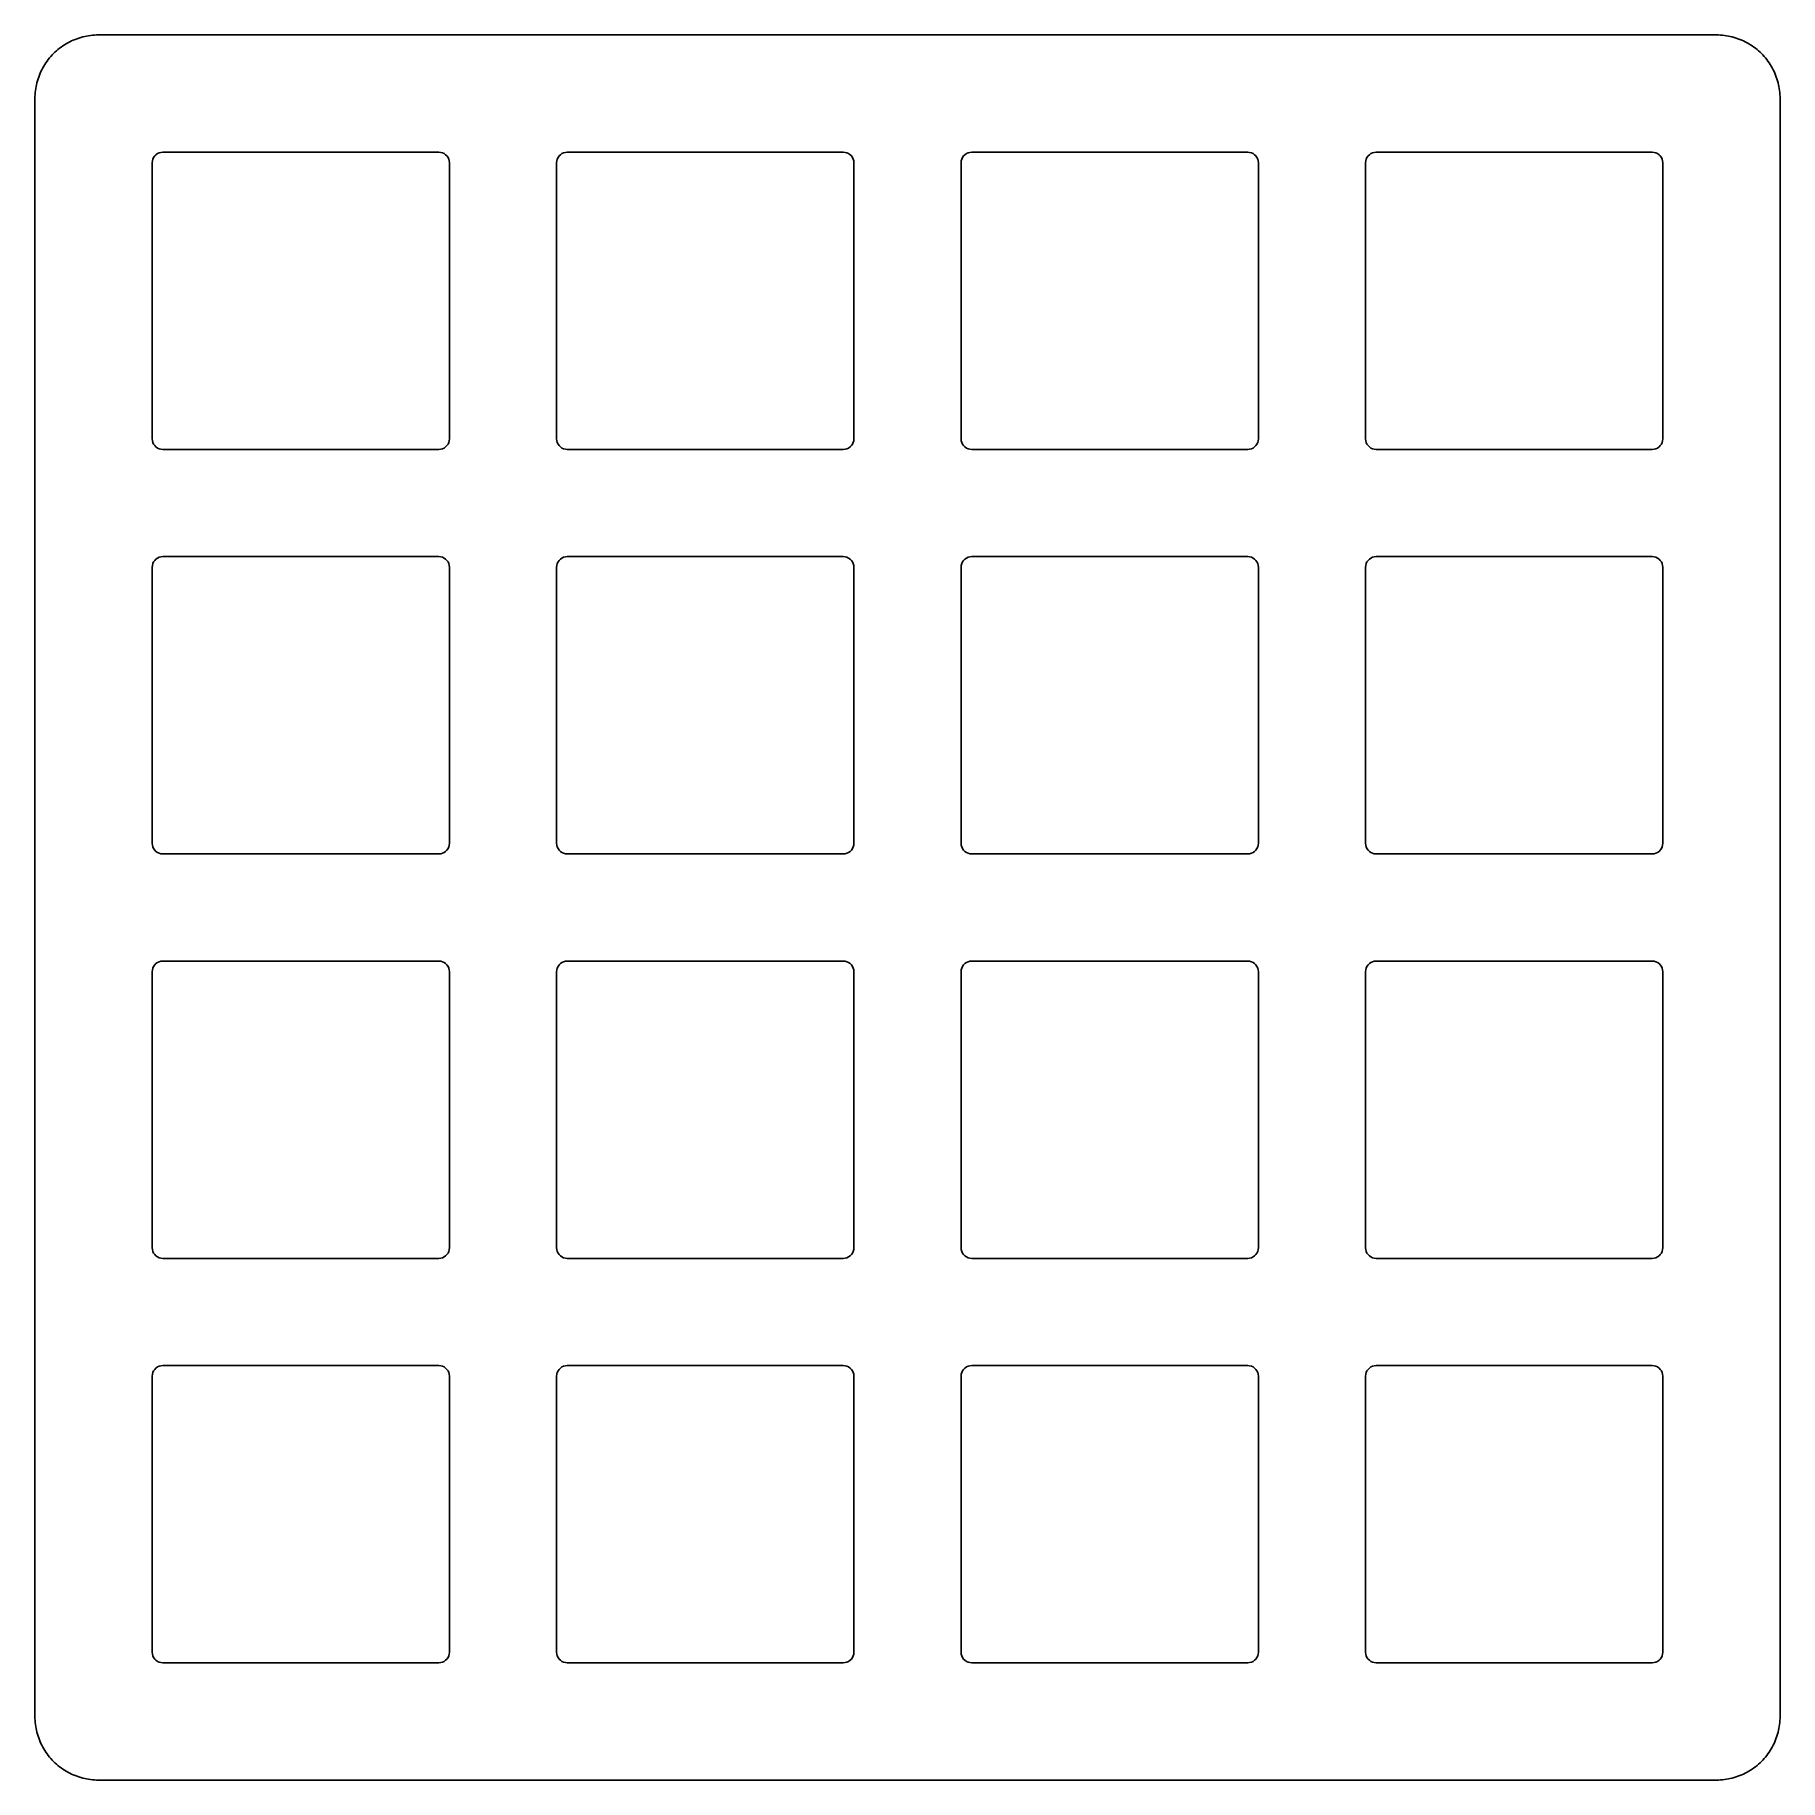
# Model space of a CAD drawing. Header units: metres. Extents: x 0 to 82.2, y 0 to 82.2.
import ezdxf

# ---------------------------------------------------------------- set-up
doc = ezdxf.new("R2010")
doc.units = ezdxf.units.M

msp = doc.modelspace()

# ---------------------------------------------------------------- linework, layer by layer
for p, q in [((3, 82.2), (2.90578, 82.1985)), ((79.2, 82.2), (3, 82.2)), ((79.2942, 82.1985), (79.2, 82.2)), ((0.946365, 81.3869), (0.878693, 81.3213)), ((1.01607, 81.4503), (0.946365, 81.3869)), ((1.08774, 81.5115), (1.01607, 81.4503)), ((1.16129, 81.5704), (1.08774, 81.5115)), ((1.23665, 81.627), (1.16129, 81.5704)), ((1.31375, 81.6812), (1.23665, 81.627)), ((1.39253, 81.733), (1.31375, 81.6812)), ((1.47289, 81.7822), (1.39253, 81.733)), ((1.55475, 81.8289), (1.47289, 81.7822)), ((1.63803, 81.873), (1.55475, 81.8289)), ((1.72267, 81.9145), (1.63803, 81.873)), ((1.80856, 81.9532), (1.72267, 81.9145)), ((1.89563, 81.9893), (1.80856, 81.9532)), ((1.9838, 82.0226), (1.89563, 81.9893)), ((2.07295, 82.0532), (1.9838, 82.0226)), ((2.16304, 82.0809), (2.07295, 82.0532)), ((2.25394, 82.1057), (2.16304, 82.0809)), ((2.34558, 82.1277), (2.25394, 82.1057)), ((2.43787, 82.1469), (2.34558, 82.1277)), ((2.5307, 82.1631), (2.43787, 82.1469)), ((2.62401, 82.1763), (2.5307, 82.1631)), ((2.71768, 82.1867), (2.62401, 82.1763)), ((2.81163, 82.1941), (2.71768, 82.1867)), ((2.90578, 82.1985), (2.81163, 82.1941)), ((79.3884, 82.1941), (79.2942, 82.1985)), ((79.4823, 82.1867), (79.3884, 82.1941)), ((79.576, 82.1763), (79.4823, 82.1867)), ((79.6693, 82.1631), (79.576, 82.1763)), ((79.7621, 82.1469), (79.6693, 82.1631)), ((79.8544, 82.1277), (79.7621, 82.1469)), ((79.9461, 82.1057), (79.8544, 82.1277)), ((80.037, 82.0809), (79.9461, 82.1057)), ((80.127, 82.0532), (80.037, 82.0809)), ((80.2162, 82.0226), (80.127, 82.0532)), ((80.3044, 81.9893), (80.2162, 82.0226)), ((80.3914, 81.9532), (80.3044, 81.9893)), ((80.4773, 81.9145), (80.3914, 81.9532)), ((80.562, 81.873), (80.4773, 81.9145)), ((80.6452, 81.8289), (80.562, 81.873)), ((80.7271, 81.7822), (80.6452, 81.8289)), ((80.8075, 81.733), (80.7271, 81.7822)), ((80.8862, 81.6812), (80.8075, 81.733)), ((80.9633, 81.627), (80.8862, 81.6812)), ((81.0387, 81.5704), (80.9633, 81.627)), ((81.1123, 81.5115), (81.0387, 81.5704)), ((81.1839, 81.4503), (81.1123, 81.5115)), ((81.2536, 81.3869), (81.1839, 81.4503)), ((81.3213, 81.3213), (81.2536, 81.3869)), ((0.326981, 80.562), (0.285522, 80.4773)), ((0.371094, 80.6452), (0.326981, 80.562)), ((0.417786, 80.7271), (0.371094, 80.6452)), ((0.467026, 80.8075), (0.417786, 80.7271)), ((0.518768, 80.8862), (0.467026, 80.8075)), ((0.572952, 80.9633), (0.518768, 80.8862)), ((0.629547, 81.0387), (0.572952, 80.9633)), ((0.688461, 81.1123), (0.629547, 81.0387)), ((0.74968, 81.1839), (0.688461, 81.1123)), ((0.813095, 81.2536), (0.74968, 81.1839)), ((0.878693, 81.3213), (0.813095, 81.2536)), ((81.3869, 81.2536), (81.3213, 81.3213)), ((81.4503, 81.1839), (81.3869, 81.2536)), ((81.5115, 81.1123), (81.4503, 81.1839)), ((81.5704, 81.0387), (81.5115, 81.1123)), ((81.627, 80.9633), (81.5704, 81.0387)), ((81.6812, 80.8862), (81.627, 80.9633)), ((81.733, 80.8075), (81.6812, 80.8862)), ((81.7822, 80.7271), (81.733, 80.8075)), ((81.8289, 80.6452), (81.7822, 80.7271)), ((81.873, 80.562), (81.8289, 80.6452)), ((81.9145, 80.4773), (81.873, 80.562)), ((0.053146, 79.7621), (0.036942, 79.6693)), ((0.07225, 79.8544), (0.053146, 79.7621)), ((0.094254, 79.9461), (0.07225, 79.8544)), ((0.119125, 80.037), (0.094254, 79.9461)), ((0.146835, 80.127), (0.119125, 80.037)), ((0.177368, 80.2162), (0.146835, 80.127)), ((0.210678, 80.3044), (0.177368, 80.2162)), ((0.24675, 80.3914), (0.210678, 80.3044)), ((0.285522, 80.4773), (0.24675, 80.3914)), ((81.9532, 80.3914), (81.9145, 80.4773)), ((81.9893, 80.3044), (81.9532, 80.3914)), ((82.0226, 80.2162), (81.9893, 80.3044)), ((82.0532, 80.127), (82.0226, 80.2162)), ((82.0809, 80.037), (82.0532, 80.127)), ((82.1057, 79.9461), (82.0809, 80.037)), ((82.1277, 79.8544), (82.1057, 79.9461)), ((82.1469, 79.7621), (82.1277, 79.8544)), ((82.1631, 79.6693), (82.1469, 79.7621)), ((0.001495, 79.2942), (0, 79.2)), ((0, 79.2), (0, 3)), ((0.00592, 79.3884), (0.001495, 79.2942)), ((0.013321, 79.4823), (0.00592, 79.3884)), ((0.023666, 79.576), (0.013321, 79.4823)), ((0.036942, 79.6693), (0.023666, 79.576)), ((82.1763, 79.576), (82.1631, 79.6693)), ((82.1867, 79.4823), (82.1763, 79.576)), ((82.1941, 79.3884), (82.1867, 79.4823)), ((82.1985, 79.2942), (82.1941, 79.3884)), ((82.2, 79.2), (82.1985, 79.2942)), ((82.2, 3), (82.2, 79.2)), ((5.59198, 76.425), (5.64197, 76.4964)), ((5.64197, 76.4964), (5.7036, 76.558)), ((5.7036, 76.558), (5.77499, 76.608)), ((5.77499, 76.608), (5.85399, 76.6448)), ((5.85399, 76.6448), (5.93817, 76.6674)), ((5.93817, 76.6674), (6.02499, 76.675)), ((6.02499, 76.675), (19.025, 76.675)), ((19.025, 76.675), (19.1118, 76.6674)), ((19.1118, 76.6674), (19.196, 76.6448)), ((19.196, 76.6448), (19.275, 76.608)), ((19.275, 76.608), (19.3464, 76.558)), ((19.3464, 76.558), (19.408, 76.4964)), ((19.408, 76.4964), (19.458, 76.425)), ((24.642, 76.425), (24.692, 76.4964)), ((24.692, 76.4964), (24.7536, 76.558)), ((24.7536, 76.558), (24.825, 76.608)), ((24.825, 76.608), (24.904, 76.6448)), ((24.904, 76.6448), (24.9882, 76.6674)), ((24.9882, 76.6674), (25.075, 76.675)), ((25.075, 76.675), (38.075, 76.675)), ((38.075, 76.675), (38.1618, 76.6674)), ((38.1618, 76.6674), (38.246, 76.6448)), ((38.246, 76.6448), (38.325, 76.608)), ((38.325, 76.608), (38.3964, 76.558)), ((38.3964, 76.558), (38.458, 76.4964)), ((38.458, 76.4964), (38.508, 76.425)), ((43.692, 76.425), (43.742, 76.4964)), ((43.742, 76.4964), (43.8036, 76.558)), ((43.8036, 76.558), (43.875, 76.608)), ((43.875, 76.608), (43.954, 76.6448)), ((43.954, 76.6448), (44.0382, 76.6674)), ((44.0382, 76.6674), (44.125, 76.675)), ((44.125, 76.675), (57.125, 76.675)), ((57.125, 76.675), (57.2118, 76.6674)), ((57.2118, 76.6674), (57.296, 76.6448)), ((57.296, 76.6448), (57.375, 76.608)), ((57.375, 76.608), (57.4464, 76.558)), ((57.4464, 76.558), (57.508, 76.4964)), ((57.508, 76.4964), (57.558, 76.425)), ((62.742, 76.425), (62.792, 76.4964)), ((62.792, 76.4964), (62.8536, 76.558)), ((62.8536, 76.558), (62.925, 76.608)), ((62.925, 76.608), (63.004, 76.6448)), ((63.004, 76.6448), (63.0882, 76.6674)), ((63.0882, 76.6674), (63.175, 76.675)), ((63.175, 76.675), (76.175, 76.675)), ((76.175, 76.675), (76.2618, 76.6674)), ((76.2618, 76.6674), (76.346, 76.6448)), ((76.346, 76.6448), (76.425, 76.608)), ((76.425, 76.608), (76.4964, 76.558)), ((76.4964, 76.558), (76.558, 76.4964)), ((76.558, 76.4964), (76.608, 76.425)), ((5.52499, 76.175), (5.53259, 76.2618)), ((5.52499, 63.175), (5.52499, 76.175)), ((5.53259, 76.2618), (5.55515, 76.346)), ((5.55515, 76.346), (5.59198, 76.425)), ((19.458, 76.425), (19.4948, 76.346)), ((19.4948, 76.346), (19.5174, 76.2618)), ((19.5174, 76.2618), (19.525, 76.175)), ((19.525, 76.175), (19.525, 63.175)), ((24.575, 76.175), (24.5826, 76.2618)), ((24.575, 63.175), (24.575, 76.175)), ((24.5826, 76.2618), (24.6051, 76.346)), ((24.6051, 76.346), (24.642, 76.425)), ((38.508, 76.425), (38.5448, 76.346)), ((38.5448, 76.346), (38.5674, 76.2618)), ((38.5674, 76.2618), (38.575, 76.175)), ((38.575, 76.175), (38.575, 63.175)), ((43.625, 76.175), (43.6326, 76.2618)), ((43.625, 63.175), (43.625, 76.175)), ((43.6326, 76.2618), (43.6552, 76.346)), ((43.6552, 76.346), (43.692, 76.425)), ((57.558, 76.425), (57.5948, 76.346)), ((57.5948, 76.346), (57.6174, 76.2618)), ((57.6174, 76.2618), (57.625, 76.175)), ((57.625, 76.175), (57.625, 63.175)), ((62.675, 76.175), (62.6826, 76.2618)), ((62.675, 63.175), (62.675, 76.175)), ((62.6826, 76.2618), (62.7051, 76.346)), ((62.7051, 76.346), (62.742, 76.425)), ((76.608, 76.425), (76.6448, 76.346)), ((76.6448, 76.346), (76.6674, 76.2618)), ((76.6674, 76.2618), (76.675, 76.175)), ((76.675, 76.175), (76.675, 63.175)), ((5.53259, 63.0882), (5.52499, 63.175)), ((5.55515, 63.004), (5.53259, 63.0882)), ((5.59198, 62.925), (5.55515, 63.004)), ((5.64197, 62.8536), (5.59198, 62.925)), ((5.7036, 62.792), (5.64197, 62.8536)), ((5.77499, 62.742), (5.7036, 62.792)), ((5.85399, 62.7051), (5.77499, 62.742)), ((5.93817, 62.6826), (5.85399, 62.7051)), ((6.02499, 62.675), (5.93817, 62.6826)), ((19.025, 62.675), (6.02499, 62.675)), ((19.1118, 62.6826), (19.025, 62.675)), ((19.196, 62.7051), (19.1118, 62.6826)), ((19.275, 62.742), (19.196, 62.7051)), ((19.3464, 62.792), (19.275, 62.742)), ((19.408, 62.8536), (19.3464, 62.792)), ((19.458, 62.925), (19.408, 62.8536)), ((19.4948, 63.004), (19.458, 62.925)), ((19.5174, 63.0882), (19.4948, 63.004)), ((19.525, 63.175), (19.5174, 63.0882)), ((24.5826, 63.0882), (24.575, 63.175)), ((24.6051, 63.004), (24.5826, 63.0882)), ((24.642, 62.925), (24.6051, 63.004)), ((24.692, 62.8536), (24.642, 62.925)), ((24.7536, 62.792), (24.692, 62.8536)), ((24.825, 62.742), (24.7536, 62.792)), ((24.904, 62.7051), (24.825, 62.742)), ((24.9882, 62.6826), (24.904, 62.7051)), ((25.075, 62.675), (24.9882, 62.6826)), ((38.075, 62.675), (25.075, 62.675)), ((38.1618, 62.6826), (38.075, 62.675)), ((38.246, 62.7051), (38.1618, 62.6826)), ((38.325, 62.742), (38.246, 62.7051)), ((38.3964, 62.792), (38.325, 62.742)), ((38.458, 62.8536), (38.3964, 62.792)), ((38.508, 62.925), (38.458, 62.8536)), ((38.5448, 63.004), (38.508, 62.925)), ((38.5674, 63.0882), (38.5448, 63.004)), ((38.575, 63.175), (38.5674, 63.0882)), ((43.6326, 63.0882), (43.625, 63.175)), ((43.6552, 63.004), (43.6326, 63.0882)), ((43.692, 62.925), (43.6552, 63.004)), ((43.742, 62.8536), (43.692, 62.925)), ((43.8036, 62.792), (43.742, 62.8536)), ((43.875, 62.742), (43.8036, 62.792)), ((43.954, 62.7051), (43.875, 62.742)), ((44.0382, 62.6826), (43.954, 62.7051)), ((44.125, 62.675), (44.0382, 62.6826)), ((57.125, 62.675), (44.125, 62.675)), ((57.2118, 62.6826), (57.125, 62.675)), ((57.296, 62.7051), (57.2118, 62.6826)), ((57.375, 62.742), (57.296, 62.7051)), ((57.4464, 62.792), (57.375, 62.742)), ((57.508, 62.8536), (57.4464, 62.792)), ((57.558, 62.925), (57.508, 62.8536)), ((57.5948, 63.004), (57.558, 62.925)), ((57.6174, 63.0882), (57.5948, 63.004)), ((57.625, 63.175), (57.6174, 63.0882)), ((62.6826, 63.0882), (62.675, 63.175)), ((62.7051, 63.004), (62.6826, 63.0882)), ((62.742, 62.925), (62.7051, 63.004)), ((62.792, 62.8536), (62.742, 62.925)), ((62.8536, 62.792), (62.792, 62.8536)), ((62.925, 62.742), (62.8536, 62.792)), ((63.004, 62.7051), (62.925, 62.742)), ((63.0882, 62.6826), (63.004, 62.7051)), ((63.175, 62.675), (63.0882, 62.6826)), ((76.175, 62.675), (63.175, 62.675)), ((76.2618, 62.6826), (76.175, 62.675)), ((76.346, 62.7051), (76.2618, 62.6826)), ((76.425, 62.742), (76.346, 62.7051)), ((76.4964, 62.792), (76.425, 62.742)), ((76.558, 62.8536), (76.4964, 62.792)), ((76.608, 62.925), (76.558, 62.8536)), ((76.6448, 63.004), (76.608, 62.925)), ((76.6674, 63.0882), (76.6448, 63.004)), ((76.675, 63.175), (76.6674, 63.0882)), ((5.7036, 57.508), (5.77499, 57.558)), ((5.77499, 57.558), (5.85399, 57.5948)), ((5.85399, 57.5948), (5.93817, 57.6174)), ((5.93817, 57.6174), (6.02499, 57.625)), ((6.02499, 57.625), (19.025, 57.625)), ((19.025, 57.625), (19.1118, 57.6174)), ((19.1118, 57.6174), (19.196, 57.5948)), ((19.196, 57.5948), (19.275, 57.558)), ((19.275, 57.558), (19.3464, 57.508)), ((24.7536, 57.508), (24.825, 57.558)), ((24.825, 57.558), (24.904, 57.5948)), ((24.904, 57.5948), (24.9882, 57.6174)), ((24.9882, 57.6174), (25.075, 57.625)), ((25.075, 57.625), (38.075, 57.625)), ((38.075, 57.625), (38.1618, 57.6174)), ((38.1618, 57.6174), (38.246, 57.5948)), ((38.246, 57.5948), (38.325, 57.558)), ((38.325, 57.558), (38.3964, 57.508)), ((43.8036, 57.508), (43.875, 57.558)), ((43.875, 57.558), (43.954, 57.5948)), ((43.954, 57.5948), (44.0382, 57.6174)), ((44.0382, 57.6174), (44.125, 57.625)), ((44.125, 57.625), (57.125, 57.625)), ((57.125, 57.625), (57.2118, 57.6174)), ((57.2118, 57.6174), (57.296, 57.5948)), ((57.296, 57.5948), (57.375, 57.558)), ((57.375, 57.558), (57.4464, 57.508)), ((62.8536, 57.508), (62.925, 57.558)), ((62.925, 57.558), (63.004, 57.5948)), ((63.004, 57.5948), (63.0882, 57.6174)), ((63.0882, 57.6174), (63.175, 57.625)), ((63.175, 57.625), (76.175, 57.625)), ((76.175, 57.625), (76.2618, 57.6174)), ((76.2618, 57.6174), (76.346, 57.5948)), ((76.346, 57.5948), (76.425, 57.558)), ((76.425, 57.558), (76.4964, 57.508)), ((5.52499, 57.125), (5.53259, 57.2118)), ((5.52499, 44.125), (5.52499, 57.125)), ((5.53259, 57.2118), (5.55515, 57.296)), ((5.55515, 57.296), (5.59198, 57.375)), ((5.59198, 57.375), (5.64197, 57.4464)), ((5.64197, 57.4464), (5.7036, 57.508)), ((19.3464, 57.508), (19.408, 57.4464)), ((19.408, 57.4464), (19.458, 57.375)), ((19.458, 57.375), (19.4948, 57.296)), ((19.4948, 57.296), (19.5174, 57.2118)), ((19.5174, 57.2118), (19.525, 57.125)), ((19.525, 57.125), (19.525, 44.125)), ((24.575, 57.125), (24.5826, 57.2118)), ((24.575, 44.125), (24.575, 57.125)), ((24.5826, 57.2118), (24.6051, 57.296)), ((24.6051, 57.296), (24.642, 57.375)), ((24.642, 57.375), (24.692, 57.4464)), ((24.692, 57.4464), (24.7536, 57.508)), ((38.3964, 57.508), (38.458, 57.4464)), ((38.458, 57.4464), (38.508, 57.375)), ((38.508, 57.375), (38.5448, 57.296)), ((38.5448, 57.296), (38.5674, 57.2118)), ((38.5674, 57.2118), (38.575, 57.125)), ((38.575, 57.125), (38.575, 44.125)), ((43.625, 57.125), (43.6326, 57.2118)), ((43.625, 44.125), (43.625, 57.125)), ((43.6326, 57.2118), (43.6552, 57.296)), ((43.6552, 57.296), (43.692, 57.375)), ((43.692, 57.375), (43.742, 57.4464)), ((43.742, 57.4464), (43.8036, 57.508)), ((57.4464, 57.508), (57.508, 57.4464)), ((57.508, 57.4464), (57.558, 57.375)), ((57.558, 57.375), (57.5948, 57.296)), ((57.5948, 57.296), (57.6174, 57.2118)), ((57.6174, 57.2118), (57.625, 57.125)), ((57.625, 57.125), (57.625, 44.125)), ((62.675, 57.125), (62.6826, 57.2118)), ((62.675, 44.125), (62.675, 57.125)), ((62.6826, 57.2118), (62.7051, 57.296)), ((62.7051, 57.296), (62.742, 57.375)), ((62.742, 57.375), (62.792, 57.4464)), ((62.792, 57.4464), (62.8536, 57.508)), ((76.4964, 57.508), (76.558, 57.4464)), ((76.558, 57.4464), (76.608, 57.375)), ((76.608, 57.375), (76.6448, 57.296)), ((76.6448, 57.296), (76.6674, 57.2118)), ((76.6674, 57.2118), (76.675, 57.125)), ((76.675, 57.125), (76.675, 44.125)), ((5.53259, 44.0382), (5.52499, 44.125)), ((5.55515, 43.954), (5.53259, 44.0382)), ((5.59198, 43.875), (5.55515, 43.954)), ((5.64197, 43.8036), (5.59198, 43.875)), ((5.7036, 43.742), (5.64197, 43.8036)), ((5.77499, 43.692), (5.7036, 43.742)), ((5.85399, 43.6552), (5.77499, 43.692)), ((5.93817, 43.6326), (5.85399, 43.6552)), ((6.02499, 43.625), (5.93817, 43.6326)), ((19.025, 43.625), (6.02499, 43.625)), ((19.1118, 43.6326), (19.025, 43.625)), ((19.196, 43.6552), (19.1118, 43.6326)), ((19.275, 43.692), (19.196, 43.6552)), ((19.3464, 43.742), (19.275, 43.692)), ((19.408, 43.8036), (19.3464, 43.742)), ((19.458, 43.875), (19.408, 43.8036)), ((19.4948, 43.954), (19.458, 43.875)), ((19.5174, 44.0382), (19.4948, 43.954)), ((19.525, 44.125), (19.5174, 44.0382)), ((24.5826, 44.0382), (24.575, 44.125)), ((24.6051, 43.954), (24.5826, 44.0382)), ((24.642, 43.875), (24.6051, 43.954)), ((24.692, 43.8036), (24.642, 43.875)), ((24.7536, 43.742), (24.692, 43.8036)), ((24.825, 43.692), (24.7536, 43.742)), ((24.904, 43.6552), (24.825, 43.692)), ((24.9882, 43.6326), (24.904, 43.6552)), ((25.075, 43.625), (24.9882, 43.6326)), ((38.075, 43.625), (25.075, 43.625)), ((38.1618, 43.6326), (38.075, 43.625)), ((38.246, 43.6552), (38.1618, 43.6326)), ((38.325, 43.692), (38.246, 43.6552)), ((38.3964, 43.742), (38.325, 43.692)), ((38.458, 43.8036), (38.3964, 43.742)), ((38.508, 43.875), (38.458, 43.8036)), ((38.5448, 43.954), (38.508, 43.875)), ((38.5674, 44.0382), (38.5448, 43.954)), ((38.575, 44.125), (38.5674, 44.0382)), ((43.6326, 44.0382), (43.625, 44.125)), ((43.6552, 43.954), (43.6326, 44.0382)), ((43.692, 43.875), (43.6552, 43.954)), ((43.742, 43.8036), (43.692, 43.875)), ((43.8036, 43.742), (43.742, 43.8036)), ((43.875, 43.692), (43.8036, 43.742)), ((43.954, 43.6552), (43.875, 43.692)), ((44.0382, 43.6326), (43.954, 43.6552)), ((44.125, 43.625), (44.0382, 43.6326)), ((57.125, 43.625), (44.125, 43.625)), ((57.2118, 43.6326), (57.125, 43.625)), ((57.296, 43.6552), (57.2118, 43.6326)), ((57.375, 43.692), (57.296, 43.6552)), ((57.4464, 43.742), (57.375, 43.692)), ((57.508, 43.8036), (57.4464, 43.742)), ((57.558, 43.875), (57.508, 43.8036)), ((57.5948, 43.954), (57.558, 43.875)), ((57.6174, 44.0382), (57.5948, 43.954)), ((57.625, 44.125), (57.6174, 44.0382)), ((62.6826, 44.0382), (62.675, 44.125)), ((62.7051, 43.954), (62.6826, 44.0382)), ((62.742, 43.875), (62.7051, 43.954)), ((62.792, 43.8036), (62.742, 43.875)), ((62.8536, 43.742), (62.792, 43.8036)), ((62.925, 43.692), (62.8536, 43.742)), ((63.004, 43.6552), (62.925, 43.692)), ((63.0882, 43.6326), (63.004, 43.6552)), ((63.175, 43.625), (63.0882, 43.6326)), ((76.175, 43.625), (63.175, 43.625)), ((76.2618, 43.6326), (76.175, 43.625)), ((76.346, 43.6552), (76.2618, 43.6326)), ((76.425, 43.692), (76.346, 43.6552)), ((76.4964, 43.742), (76.425, 43.692)), ((76.558, 43.8036), (76.4964, 43.742)), ((76.608, 43.875), (76.558, 43.8036)), ((76.6448, 43.954), (76.608, 43.875)), ((76.6674, 44.0382), (76.6448, 43.954)), ((76.675, 44.125), (76.6674, 44.0382)), ((5.52499, 38.075), (5.53259, 38.1618)), ((5.52499, 25.075), (5.52499, 38.075)), ((5.53259, 38.1618), (5.55515, 38.246)), ((5.55515, 38.246), (5.59198, 38.325)), ((5.59198, 38.325), (5.64197, 38.3964)), ((5.64197, 38.3964), (5.7036, 38.458)), ((5.7036, 38.458), (5.77499, 38.508)), ((5.77499, 38.508), (5.85399, 38.5448)), ((5.85399, 38.5448), (5.93817, 38.5674)), ((5.93817, 38.5674), (6.02499, 38.575)), ((6.02499, 38.575), (19.025, 38.575)), ((19.025, 38.575), (19.1118, 38.5674)), ((19.1118, 38.5674), (19.196, 38.5448)), ((19.196, 38.5448), (19.275, 38.508)), ((19.275, 38.508), (19.3464, 38.458)), ((19.3464, 38.458), (19.408, 38.3964)), ((19.408, 38.3964), (19.458, 38.325)), ((19.458, 38.325), (19.4948, 38.246)), ((19.4948, 38.246), (19.5174, 38.1618)), ((19.5174, 38.1618), (19.525, 38.075)), ((19.525, 38.075), (19.525, 25.075)), ((24.575, 38.075), (24.5826, 38.1618)), ((24.575, 25.075), (24.575, 38.075)), ((24.5826, 38.1618), (24.6051, 38.246)), ((24.6051, 38.246), (24.642, 38.325)), ((24.642, 38.325), (24.692, 38.3964)), ((24.692, 38.3964), (24.7536, 38.458)), ((24.7536, 38.458), (24.825, 38.508)), ((24.825, 38.508), (24.904, 38.5448)), ((24.904, 38.5448), (24.9882, 38.5674)), ((24.9882, 38.5674), (25.075, 38.575)), ((25.075, 38.575), (38.075, 38.575)), ((38.075, 38.575), (38.1618, 38.5674)), ((38.1618, 38.5674), (38.246, 38.5448)), ((38.246, 38.5448), (38.325, 38.508)), ((38.325, 38.508), (38.3964, 38.458)), ((38.3964, 38.458), (38.458, 38.3964)), ((38.458, 38.3964), (38.508, 38.325)), ((38.508, 38.325), (38.5448, 38.246)), ((38.5448, 38.246), (38.5674, 38.1618)), ((38.5674, 38.1618), (38.575, 38.075)), ((38.575, 38.075), (38.575, 25.075)), ((43.625, 38.075), (43.6326, 38.1618)), ((43.625, 25.075), (43.625, 38.075)), ((43.6326, 38.1618), (43.6552, 38.246)), ((43.6552, 38.246), (43.692, 38.325)), ((43.692, 38.325), (43.742, 38.3964)), ((43.742, 38.3964), (43.8036, 38.458)), ((43.8036, 38.458), (43.875, 38.508)), ((43.875, 38.508), (43.954, 38.5448)), ((43.954, 38.5448), (44.0382, 38.5674)), ((44.0382, 38.5674), (44.125, 38.575)), ((44.125, 38.575), (57.125, 38.575)), ((57.125, 38.575), (57.2118, 38.5674)), ((57.2118, 38.5674), (57.296, 38.5448)), ((57.296, 38.5448), (57.375, 38.508)), ((57.375, 38.508), (57.4464, 38.458)), ((57.4464, 38.458), (57.508, 38.3964)), ((57.508, 38.3964), (57.558, 38.325)), ((57.558, 38.325), (57.5948, 38.246)), ((57.5948, 38.246), (57.6174, 38.1618)), ((57.6174, 38.1618), (57.625, 38.075)), ((57.625, 38.075), (57.625, 25.075)), ((62.675, 38.075), (62.6826, 38.1618)), ((62.675, 25.075), (62.675, 38.075)), ((62.6826, 38.1618), (62.7051, 38.246)), ((62.7051, 38.246), (62.742, 38.325)), ((62.742, 38.325), (62.792, 38.3964)), ((62.792, 38.3964), (62.8536, 38.458)), ((62.8536, 38.458), (62.925, 38.508)), ((62.925, 38.508), (63.004, 38.5448)), ((63.004, 38.5448), (63.0882, 38.5674)), ((63.0882, 38.5674), (63.175, 38.575)), ((63.175, 38.575), (76.175, 38.575)), ((76.175, 38.575), (76.2618, 38.5674)), ((76.2618, 38.5674), (76.346, 38.5448)), ((76.346, 38.5448), (76.425, 38.508)), ((76.425, 38.508), (76.4964, 38.458)), ((76.4964, 38.458), (76.558, 38.3964)), ((76.558, 38.3964), (76.608, 38.325)), ((76.608, 38.325), (76.6448, 38.246)), ((76.6448, 38.246), (76.6674, 38.1618)), ((76.6674, 38.1618), (76.675, 38.075)), ((76.675, 38.075), (76.675, 25.075)), ((5.53259, 24.9882), (5.52499, 25.075)), ((5.55515, 24.904), (5.53259, 24.9882)), ((5.59198, 24.825), (5.55515, 24.904)), ((5.64197, 24.7536), (5.59198, 24.825)), ((5.7036, 24.692), (5.64197, 24.7536)), ((5.77499, 24.642), (5.7036, 24.692)), ((19.3464, 24.692), (19.275, 24.642)), ((19.408, 24.7536), (19.3464, 24.692)), ((19.458, 24.825), (19.408, 24.7536)), ((19.4948, 24.904), (19.458, 24.825)), ((19.5174, 24.9882), (19.4948, 24.904)), ((19.525, 25.075), (19.5174, 24.9882)), ((24.5826, 24.9882), (24.575, 25.075)), ((24.6051, 24.904), (24.5826, 24.9882)), ((24.642, 24.825), (24.6051, 24.904)), ((24.692, 24.7536), (24.642, 24.825)), ((24.7536, 24.692), (24.692, 24.7536)), ((24.825, 24.642), (24.7536, 24.692)), ((38.3964, 24.692), (38.325, 24.642)), ((38.458, 24.7536), (38.3964, 24.692)), ((38.508, 24.825), (38.458, 24.7536)), ((38.5448, 24.904), (38.508, 24.825)), ((38.5674, 24.9882), (38.5448, 24.904)), ((38.575, 25.075), (38.5674, 24.9882)), ((43.6326, 24.9882), (43.625, 25.075)), ((43.6552, 24.904), (43.6326, 24.9882)), ((43.692, 24.825), (43.6552, 24.904)), ((43.742, 24.7536), (43.692, 24.825)), ((43.8036, 24.692), (43.742, 24.7536)), ((43.875, 24.642), (43.8036, 24.692)), ((57.4464, 24.692), (57.375, 24.642)), ((57.508, 24.7536), (57.4464, 24.692)), ((57.558, 24.825), (57.508, 24.7536)), ((57.5948, 24.904), (57.558, 24.825)), ((57.6174, 24.9882), (57.5948, 24.904)), ((57.625, 25.075), (57.6174, 24.9882)), ((62.6826, 24.9882), (62.675, 25.075)), ((62.7051, 24.904), (62.6826, 24.9882)), ((62.742, 24.825), (62.7051, 24.904)), ((62.792, 24.7536), (62.742, 24.825)), ((62.8536, 24.692), (62.792, 24.7536)), ((62.925, 24.642), (62.8536, 24.692)), ((76.4964, 24.692), (76.425, 24.642)), ((76.558, 24.7536), (76.4964, 24.692)), ((76.608, 24.825), (76.558, 24.7536)), ((76.6448, 24.904), (76.608, 24.825)), ((76.6674, 24.9882), (76.6448, 24.904)), ((76.675, 25.075), (76.6674, 24.9882)), ((5.85399, 24.6051), (5.77499, 24.642)), ((5.93817, 24.5826), (5.85399, 24.6051)), ((6.02499, 24.575), (5.93817, 24.5826)), ((19.025, 24.575), (6.02499, 24.575)), ((19.1118, 24.5826), (19.025, 24.575)), ((19.196, 24.6051), (19.1118, 24.5826)), ((19.275, 24.642), (19.196, 24.6051)), ((24.904, 24.6051), (24.825, 24.642)), ((24.9882, 24.5826), (24.904, 24.6051)), ((25.075, 24.575), (24.9882, 24.5826)), ((38.075, 24.575), (25.075, 24.575)), ((38.1618, 24.5826), (38.075, 24.575)), ((38.246, 24.6051), (38.1618, 24.5826)), ((38.325, 24.642), (38.246, 24.6051)), ((43.954, 24.6051), (43.875, 24.642)), ((44.0382, 24.5826), (43.954, 24.6051)), ((44.125, 24.575), (44.0382, 24.5826)), ((57.125, 24.575), (44.125, 24.575)), ((57.2118, 24.5826), (57.125, 24.575)), ((57.296, 24.6051), (57.2118, 24.5826)), ((57.375, 24.642), (57.296, 24.6051)), ((63.004, 24.6051), (62.925, 24.642)), ((63.0882, 24.5826), (63.004, 24.6051)), ((63.175, 24.575), (63.0882, 24.5826)), ((76.175, 24.575), (63.175, 24.575)), ((76.2618, 24.5826), (76.175, 24.575)), ((76.346, 24.6051), (76.2618, 24.5826)), ((76.425, 24.642), (76.346, 24.6051)), ((5.52499, 19.025), (5.53259, 19.1118)), ((5.52499, 6.02499), (5.52499, 19.025)), ((5.53259, 19.1118), (5.55515, 19.196)), ((5.55515, 19.196), (5.59198, 19.275)), ((5.59198, 19.275), (5.64197, 19.3464)), ((5.64197, 19.3464), (5.7036, 19.408)), ((5.7036, 19.408), (5.77499, 19.458)), ((5.77499, 19.458), (5.85399, 19.4948)), ((5.85399, 19.4948), (5.93817, 19.5174)), ((5.93817, 19.5174), (6.02499, 19.525)), ((6.02499, 19.525), (19.025, 19.525)), ((19.025, 19.525), (19.1118, 19.5174)), ((19.1118, 19.5174), (19.196, 19.4948)), ((19.196, 19.4948), (19.275, 19.458)), ((19.275, 19.458), (19.3464, 19.408)), ((19.3464, 19.408), (19.408, 19.3464)), ((19.408, 19.3464), (19.458, 19.275)), ((19.458, 19.275), (19.4948, 19.196)), ((19.4948, 19.196), (19.5174, 19.1118)), ((19.5174, 19.1118), (19.525, 19.025)), ((19.525, 19.025), (19.525, 6.02499)), ((24.575, 19.025), (24.5826, 19.1118)), ((24.575, 6.02499), (24.575, 19.025)), ((24.5826, 19.1118), (24.6051, 19.196)), ((24.6051, 19.196), (24.642, 19.275)), ((24.642, 19.275), (24.692, 19.3464)), ((24.692, 19.3464), (24.7536, 19.408)), ((24.7536, 19.408), (24.825, 19.458)), ((24.825, 19.458), (24.904, 19.4948)), ((24.904, 19.4948), (24.9882, 19.5174)), ((24.9882, 19.5174), (25.075, 19.525)), ((25.075, 19.525), (38.075, 19.525)), ((38.075, 19.525), (38.1618, 19.5174)), ((38.1618, 19.5174), (38.246, 19.4948)), ((38.246, 19.4948), (38.325, 19.458)), ((38.325, 19.458), (38.3964, 19.408)), ((38.3964, 19.408), (38.458, 19.3464)), ((38.458, 19.3464), (38.508, 19.275)), ((38.508, 19.275), (38.5448, 19.196)), ((38.5448, 19.196), (38.5674, 19.1118)), ((38.5674, 19.1118), (38.575, 19.025)), ((38.575, 19.025), (38.575, 6.02499)), ((43.625, 19.025), (43.6326, 19.1118)), ((43.625, 6.02499), (43.625, 19.025)), ((43.6326, 19.1118), (43.6552, 19.196)), ((43.6552, 19.196), (43.692, 19.275)), ((43.692, 19.275), (43.742, 19.3464)), ((43.742, 19.3464), (43.8036, 19.408)), ((43.8036, 19.408), (43.875, 19.458)), ((43.875, 19.458), (43.954, 19.4948)), ((43.954, 19.4948), (44.0382, 19.5174)), ((44.0382, 19.5174), (44.125, 19.525)), ((44.125, 19.525), (57.125, 19.525)), ((57.125, 19.525), (57.2118, 19.5174)), ((57.2118, 19.5174), (57.296, 19.4948)), ((57.296, 19.4948), (57.375, 19.458)), ((57.375, 19.458), (57.4464, 19.408)), ((57.4464, 19.408), (57.508, 19.3464)), ((57.508, 19.3464), (57.558, 19.275)), ((57.558, 19.275), (57.5948, 19.196)), ((57.5948, 19.196), (57.6174, 19.1118)), ((57.6174, 19.1118), (57.625, 19.025)), ((57.625, 19.025), (57.625, 6.02499)), ((62.675, 19.025), (62.6826, 19.1118)), ((62.675, 6.02499), (62.675, 19.025)), ((62.6826, 19.1118), (62.7051, 19.196)), ((62.7051, 19.196), (62.742, 19.275)), ((62.742, 19.275), (62.792, 19.3464)), ((62.792, 19.3464), (62.8536, 19.408)), ((62.8536, 19.408), (62.925, 19.458)), ((62.925, 19.458), (63.004, 19.4948)), ((63.004, 19.4948), (63.0882, 19.5174)), ((63.0882, 19.5174), (63.175, 19.525)), ((63.175, 19.525), (76.175, 19.525)), ((76.175, 19.525), (76.2618, 19.5174)), ((76.2618, 19.5174), (76.346, 19.4948)), ((76.346, 19.4948), (76.425, 19.458)), ((76.425, 19.458), (76.4964, 19.408)), ((76.4964, 19.408), (76.558, 19.3464)), ((76.558, 19.3464), (76.608, 19.275)), ((76.608, 19.275), (76.6448, 19.196)), ((76.6448, 19.196), (76.6674, 19.1118)), ((76.6674, 19.1118), (76.675, 19.025)), ((76.675, 19.025), (76.675, 6.02499)), ((5.53259, 5.93817), (5.52499, 6.02499)), ((5.55515, 5.85399), (5.53259, 5.93817)), ((5.59198, 5.77499), (5.55515, 5.85399)), ((5.64197, 5.7036), (5.59198, 5.77499)), ((19.458, 5.77499), (19.408, 5.7036)), ((19.4948, 5.85399), (19.458, 5.77499)), ((19.5174, 5.93817), (19.4948, 5.85399)), ((19.525, 6.02499), (19.5174, 5.93817)), ((24.5826, 5.93817), (24.575, 6.02499)), ((24.6051, 5.85399), (24.5826, 5.93817)), ((24.642, 5.77499), (24.6051, 5.85399)), ((24.692, 5.7036), (24.642, 5.77499)), ((38.508, 5.77499), (38.458, 5.7036)), ((38.5448, 5.85399), (38.508, 5.77499)), ((38.5674, 5.93817), (38.5448, 5.85399)), ((38.575, 6.02499), (38.5674, 5.93817)), ((43.6326, 5.93817), (43.625, 6.02499)), ((43.6552, 5.85399), (43.6326, 5.93817)), ((43.692, 5.77499), (43.6552, 5.85399)), ((43.742, 5.7036), (43.692, 5.77499)), ((57.558, 5.77499), (57.508, 5.7036)), ((57.5948, 5.85399), (57.558, 5.77499)), ((57.6174, 5.93817), (57.5948, 5.85399)), ((57.625, 6.02499), (57.6174, 5.93817)), ((62.6826, 5.93817), (62.675, 6.02499)), ((62.7051, 5.85399), (62.6826, 5.93817)), ((62.742, 5.77499), (62.7051, 5.85399)), ((62.792, 5.7036), (62.742, 5.77499)), ((76.608, 5.77499), (76.558, 5.7036)), ((76.6448, 5.85399), (76.608, 5.77499)), ((76.6674, 5.93817), (76.6448, 5.85399)), ((76.675, 6.02499), (76.6674, 5.93817)), ((5.7036, 5.64197), (5.64197, 5.7036)), ((5.77499, 5.59198), (5.7036, 5.64197)), ((5.85399, 5.55515), (5.77499, 5.59198)), ((5.93817, 5.53259), (5.85399, 5.55515)), ((6.02499, 5.52499), (5.93817, 5.53259)), ((19.025, 5.52499), (6.02499, 5.52499)), ((19.1118, 5.53259), (19.025, 5.52499)), ((19.196, 5.55515), (19.1118, 5.53259)), ((19.275, 5.59198), (19.196, 5.55515)), ((19.3464, 5.64197), (19.275, 5.59198)), ((19.408, 5.7036), (19.3464, 5.64197)), ((24.7536, 5.64197), (24.692, 5.7036)), ((24.825, 5.59198), (24.7536, 5.64197)), ((24.904, 5.55515), (24.825, 5.59198)), ((24.9882, 5.53259), (24.904, 5.55515)), ((25.075, 5.52499), (24.9882, 5.53259)), ((38.075, 5.52499), (25.075, 5.52499)), ((38.1618, 5.53259), (38.075, 5.52499)), ((38.246, 5.55515), (38.1618, 5.53259)), ((38.325, 5.59198), (38.246, 5.55515)), ((38.3964, 5.64197), (38.325, 5.59198)), ((38.458, 5.7036), (38.3964, 5.64197)), ((43.8036, 5.64197), (43.742, 5.7036)), ((43.875, 5.59198), (43.8036, 5.64197)), ((43.954, 5.55515), (43.875, 5.59198)), ((44.0382, 5.53259), (43.954, 5.55515)), ((44.125, 5.52499), (44.0382, 5.53259)), ((57.125, 5.52499), (44.125, 5.52499)), ((57.2118, 5.53259), (57.125, 5.52499)), ((57.296, 5.55515), (57.2118, 5.53259)), ((57.375, 5.59198), (57.296, 5.55515)), ((57.4464, 5.64197), (57.375, 5.59198)), ((57.508, 5.7036), (57.4464, 5.64197)), ((62.8536, 5.64197), (62.792, 5.7036)), ((62.925, 5.59198), (62.8536, 5.64197)), ((63.004, 5.55515), (62.925, 5.59198)), ((63.0882, 5.53259), (63.004, 5.55515)), ((63.175, 5.52499), (63.0882, 5.53259)), ((76.175, 5.52499), (63.175, 5.52499)), ((76.2618, 5.53259), (76.175, 5.52499)), ((76.346, 5.55515), (76.2618, 5.53259)), ((76.425, 5.59198), (76.346, 5.55515)), ((76.4964, 5.64197), (76.425, 5.59198)), ((76.558, 5.7036), (76.4964, 5.64197)), ((0, 3), (0.001495, 2.90578)), ((0.001495, 2.90578), (0.00592, 2.81163)), ((0.00592, 2.81163), (0.013321, 2.71768)), ((0.013321, 2.71768), (0.023666, 2.62401)), ((0.023666, 2.62401), (0.036942, 2.5307)), ((0.036942, 2.5307), (0.053146, 2.43787)), ((82.1469, 2.43787), (82.1631, 2.5307)), ((82.1631, 2.5307), (82.1763, 2.62401)), ((82.1763, 2.62401), (82.1867, 2.71768)), ((82.1867, 2.71768), (82.1941, 2.81163)), ((82.1941, 2.81163), (82.1985, 2.90578)), ((82.1985, 2.90578), (82.2, 3)), ((0.053146, 2.43787), (0.07225, 2.34558)), ((0.07225, 2.34558), (0.094254, 2.25394)), ((0.094254, 2.25394), (0.119125, 2.16304)), ((0.119125, 2.16304), (0.146835, 2.07295)), ((0.146835, 2.07295), (0.177368, 1.9838)), ((0.177368, 1.9838), (0.210678, 1.89563)), ((0.210678, 1.89563), (0.24675, 1.80856)), ((0.24675, 1.80856), (0.285522, 1.72267)), ((0.285522, 1.72267), (0.326981, 1.63803)), ((81.873, 1.63803), (81.9145, 1.72267)), ((81.9145, 1.72267), (81.9532, 1.80856)), ((81.9532, 1.80856), (81.9893, 1.89563)), ((81.9893, 1.89563), (82.0226, 1.9838)), ((82.0226, 1.9838), (82.0532, 2.07295)), ((82.0532, 2.07295), (82.0809, 2.16304)), ((82.0809, 2.16304), (82.1057, 2.25394)), ((82.1057, 2.25394), (82.1277, 2.34558)), ((82.1277, 2.34558), (82.1469, 2.43787)), ((0.326981, 1.63803), (0.371094, 1.55475)), ((0.371094, 1.55475), (0.417786, 1.47289)), ((0.417786, 1.47289), (0.467026, 1.39253)), ((0.467026, 1.39253), (0.518768, 1.31375)), ((0.518768, 1.31375), (0.572952, 1.23665)), ((0.572952, 1.23665), (0.629547, 1.16129)), ((0.629547, 1.16129), (0.688461, 1.08774)), ((0.688461, 1.08774), (0.74968, 1.01607)), ((0.74968, 1.01607), (0.813095, 0.946365)), ((0.813095, 0.946365), (0.878693, 0.878693)), ((0.878693, 0.878693), (0.946365, 0.813095)), ((81.2536, 0.813095), (81.3213, 0.878693)), ((81.3213, 0.878693), (81.3869, 0.946365)), ((81.3869, 0.946365), (81.4503, 1.01607)), ((81.4503, 1.01607), (81.5115, 1.08774)), ((81.5115, 1.08774), (81.5704, 1.16129)), ((81.5704, 1.16129), (81.627, 1.23665)), ((81.627, 1.23665), (81.6812, 1.31375)), ((81.6812, 1.31375), (81.733, 1.39253)), ((81.733, 1.39253), (81.7822, 1.47289)), ((81.7822, 1.47289), (81.8289, 1.55475)), ((81.8289, 1.55475), (81.873, 1.63803)), ((0.946365, 0.813095), (1.01607, 0.74968)), ((1.01607, 0.74968), (1.08774, 0.688461)), ((1.08774, 0.688461), (1.16129, 0.629547)), ((1.16129, 0.629547), (1.23665, 0.572952)), ((1.23665, 0.572952), (1.31375, 0.518768)), ((1.31375, 0.518768), (1.39253, 0.467026)), ((1.39253, 0.467026), (1.47289, 0.417786)), ((1.47289, 0.417786), (1.55475, 0.371094)), ((1.55475, 0.371094), (1.63803, 0.326981)), ((1.63803, 0.326981), (1.72267, 0.285522)), ((1.72267, 0.285522), (1.80856, 0.24675)), ((1.80856, 0.24675), (1.89563, 0.210678)), ((1.89563, 0.210678), (1.9838, 0.177368)), ((1.9838, 0.177368), (2.07295, 0.146835)), ((2.07295, 0.146835), (2.16304, 0.119125)), ((2.16304, 0.119125), (2.25394, 0.094254)), ((2.25394, 0.094254), (2.34558, 0.07225)), ((2.34558, 0.07225), (2.43787, 0.053146)), ((2.43787, 0.053146), (2.5307, 0.036942)), ((2.5307, 0.036942), (2.62401, 0.023666)), ((2.62401, 0.023666), (2.71768, 0.013321)), ((2.71768, 0.013321), (2.81163, 0.00592)), ((2.81163, 0.00592), (2.90578, 0.001495)), ((2.90578, 0.001495), (3, 0)), ((3, 0), (79.2, 0)), ((79.2, 0), (79.2942, 0.001495)), ((79.2942, 0.001495), (79.3884, 0.00592)), ((79.3884, 0.00592), (79.4823, 0.013321)), ((79.4823, 0.013321), (79.576, 0.023666)), ((79.576, 0.023666), (79.6693, 0.036942)), ((79.6693, 0.036942), (79.7621, 0.053146)), ((79.7621, 0.053146), (79.8544, 0.07225)), ((79.8544, 0.07225), (79.9461, 0.094254)), ((79.9461, 0.094254), (80.037, 0.119125)), ((80.037, 0.119125), (80.127, 0.146835)), ((80.127, 0.146835), (80.2162, 0.177368)), ((80.2162, 0.177368), (80.3044, 0.210678)), ((80.3044, 0.210678), (80.3914, 0.24675)), ((80.3914, 0.24675), (80.4773, 0.285522)), ((80.4773, 0.285522), (80.562, 0.326981)), ((80.562, 0.326981), (80.6452, 0.371094)), ((80.6452, 0.371094), (80.7271, 0.417786)), ((80.7271, 0.417786), (80.8075, 0.467026)), ((80.8075, 0.467026), (80.8862, 0.518768)), ((80.8862, 0.518768), (80.9633, 0.572952)), ((80.9633, 0.572952), (81.0387, 0.629547)), ((81.0387, 0.629547), (81.1123, 0.688461)), ((81.1123, 0.688461), (81.1839, 0.74968)), ((81.1839, 0.74968), (81.2536, 0.813095))]:
    msp.add_line(p, q)

doc.saveas('drawing.dxf')
